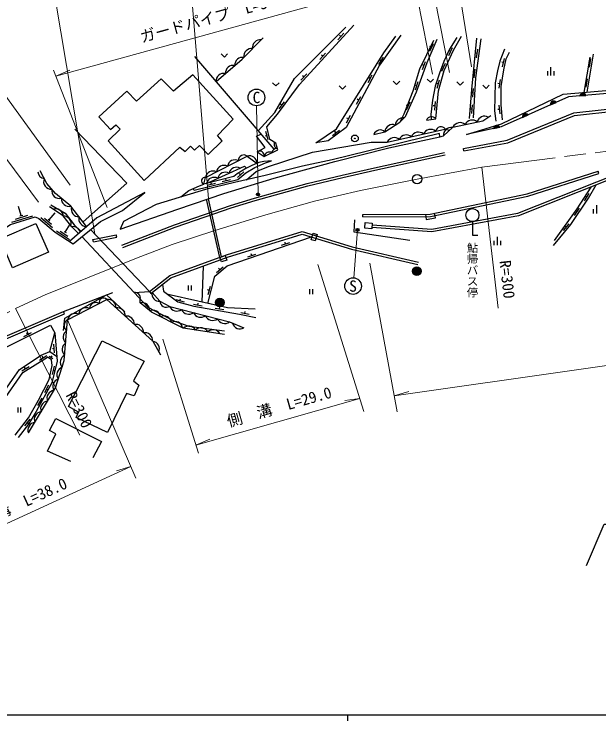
# Model space of a CAD drawing. Units: millimetres at full size, sheet at 1:1000; details may follow other scales. Extents: x 40000 to 680000, y 20000 to 380000.
# Drawn here: x 114062 to 208680, y 204000 to 318338 of the extents above; entities that cross this region are included whole.
import ezdxf
from ezdxf.enums import TextEntityAlignment as Align

# ---------------------------------------------------------------- set-up
doc = ezdxf.new("R2010")
doc.units = ezdxf.units.MM
doc.header["$LTSCALE"] = 1000
doc.linetypes.add('CHAIN', pattern=[18.5, 12, -1.5, 3.5, -1.5])
for name, color, linetype, lineweight in [('M-BGD', 7, 'Continuous', 25), ('M-BGD-EXST', 7, 'Continuous', 25), ('M-BMK', 2, 'CHAIN', 13), ('M-BMK-SRVR', 3, 'Continuous', 25), ('M-STR-HTXT', 7, 'Continuous', 13), ('M-TTL-BAND', 7, 'Continuous', 25)]:
    doc.layers.add(name, color=color, linetype=linetype, lineweight=lineweight)
doc.layers.add('M-BMK-HTXT', color=7, linetype='Continuous')
doc.styles.add('@ＭＳ ゴシック', font='')
doc.styles.add('ＭＳ ゴシック', font='')
doc.styles.get('@ＭＳ ゴシック').set_extended_font_data('@MS Gothic')
doc.styles.get('ＭＳ ゴシック').set_extended_font_data('MS Gothic')

msp = doc.modelspace()

# ---------------------------------------------------------------- hatches: boundary and pattern name
at = {"layer": 'M-BGD'}
for points in [[(205597, 305106, -0.82183), (206584, 305191)], [(200878, 303659, -0.82183), (201783, 304062)], [(196311, 301625, -0.82183), (197216, 302028)], [(191665, 299828, -0.82183), (192633, 300039)], [(169148, 298227, -0.41421), (169198, 298277, -0.41421)], [(179926, 276752, -1), (178526, 276752, -0.41421), (179226, 277452, -0.41421)], [(148027, 271684, -1), (146627, 271684, -0.41421), (147327, 272384, -0.41421)]]:
    msp.add_hatch(color=256, dxfattribs=at).paths.add_polyline_path(points)
at = {"layer": 'M-BGD-EXST'}
for points in [[(153750, 289288, -0.41421), (153650, 288949, -0.41421), (153311, 289049, -1)], [(169840, 283552, -0.41421), (169740, 283212, -0.41421), (169401, 283312, -1)]]:
    msp.add_hatch(color=256, dxfattribs=at).paths.add_polyline_path(points)

# ---------------------------------------------------------------- linework, layer by layer
at = {"layer": 'M-BGD'}
for p, q in [((166451, 314205), (167395, 315239)), ((166923, 314722), (166701, 314925)), ((181339, 312327), (181897, 313611)), ((181618, 312969), (181343, 313089)), ((184421, 311641), (184997, 312917)), ((184709, 312279), (184435, 312402)), ((188905, 311270), (189087, 312658)), ((143243, 311507), (156101, 296467)), ((163524, 311000), (164468, 312034)), ((163996, 311517), (163775, 311719)), ((173075, 310180), (173828, 311361)), ((188996, 311964), (188699, 312003)), ((193090, 309821), (193412, 311184)), ((207192, 311374), (206230, 305662)), ((206786, 305709), (207825, 311879)), ((207166, 309774), (207399, 311155)), ((173451, 310771), (173198, 310932)), ((180393, 310037), (180110, 310138)), ((180158, 309377), (180628, 310696)), ((183285, 309125), (183861, 310401)), ((183573, 309763), (183300, 309886)), ((193251, 310502), (192959, 310571)), ((207282, 310464), (206987, 310514)), ((188572, 308730), (188274, 308769)), ((188481, 308036), (188663, 309424)), ((200395, 308432), (200395, 309129)), ((200928, 308432), (200928, 309761)), ((201461, 308432), (201461, 309129)), ((160473, 307657), (161417, 308691)), ((160945, 308174), (160723, 308377)), ((171360, 307302), (172022, 308535)), ((171691, 307918), (171426, 308060)), ((182538, 306345), (182916, 307693)), ((192534, 306386), (192744, 307770)), ((206617, 306509), (206849, 307889)), ((179227, 306764), (178945, 306865)), ((178992, 306105), (179462, 307423)), ((182727, 307019), (182438, 307100)), ((192639, 307078), (192342, 307123)), ((206733, 307199), (206437, 307249)), ((188340, 305609), (188041, 305627)), ((188300, 304910), (188381, 306308)), ((156968, 303040), (157801, 304166)), ((169480, 303798), (170142, 305031)), ((169811, 304414), (169546, 304556)), ((177560, 302871), (178135, 304148)), ((182125, 302791), (182259, 304184)), ((205597, 305106), (206584, 305191)), ((157385, 303603), (157143, 303782)), ((177847, 303509), (177574, 303632)), ((182192, 303487), (181893, 303516)), ((188146, 302254), (188227, 303652)), ((192698, 302225), (192567, 303619)), ((200878, 303659), (201783, 304062)), ((167850, 300760), (168512, 301994)), ((188186, 302953), (187887, 302971)), ((192632, 302922), (192334, 302893)), ((196311, 301625), (197216, 302028)), ((168181, 301377), (167917, 301519)), ((180789, 301206), (182291, 301380)), ((191665, 299828), (192633, 300039)), ((154982, 298682), (154690, 298611)), ((155147, 298002), (154817, 299362)), ((165568, 298728), (166696, 299557)), ((166132, 299143), (165955, 299385)), ((186828, 296198), (186754, 296591)), ((150183, 291888), (151244, 292801)), ((208666, 292578), (208544, 292959)), ((147700, 291266), (149061, 291593)), ((148380, 291430), (148310, 291721)), ((150713, 292345), (150518, 292572)), ((145298, 290689), (146659, 291016)), ((145979, 290853), (145909, 291145)), ((206362, 288143), (207084, 289342)), ((147356, 278985), (145206, 288380)), ((147640, 279088), (145492, 288476)), ((206723, 288742), (206466, 288897)), ((115211, 285766), (114770, 287200)), ((208363, 286107), (208363, 287435)), ((119725, 285064), (120697, 286206)), ((170463, 285528), (170461, 285928)), ((204747, 285774), (205523, 286940)), ((205135, 286357), (204885, 286523)), ((207829, 286107), (207829, 286804)), ((113716, 284678), (117061, 285708)), ((114296, 285170), (116303, 285789)), ((114977, 285694), (115446, 285838)), ((118384, 285418), (120288, 283797)), ((118959, 285322), (120101, 284349)), ((119592, 285178), (119858, 284951)), ((188220, 284767), (188220, 282593)), ((122308, 283086), (123123, 284346)), ((202966, 283353), (203852, 284437)), ((203409, 283895), (203177, 284085)), ((120933, 283262), (123032, 281903)), ((121516, 283242), (122775, 282427)), ((122161, 283181), (122455, 282991)), ((126444, 283503), (135946, 273465)), ((126823, 281873), (130581, 282646)), ((130662, 282255), (130581, 282646)), ((188220, 282593), (189109, 282593)), ((133501, 273294), (125022, 282343)), ((126904, 281481), (126823, 281873)), ((126904, 281481), (130662, 282255)), ((157336, 280956), (158659, 281412)), ((157998, 281184), (157900, 281467)), ((191750, 280971), (191750, 281668)), ((192284, 280971), (192284, 282299)), ((192817, 280971), (192817, 281668)), ((151857, 279068), (153181, 279524)), ((152519, 279296), (152421, 279580)), ((144643, 277580), (144412, 271752)), ((146812, 276552), (147884, 277453)), ((147348, 277003), (147155, 277232)), ((142237, 274429), (142237, 273647)), ((142704, 274429), (142704, 273647)), ((122052, 270202), (130051, 273314)), ((133501, 273294), (135946, 273465)), ((135946, 273465), (136193, 273151)), ((145635, 273643), (145345, 273720)), ((145457, 272966), (145813, 274320)), ((161858, 273827), (161858, 273044)), ((162324, 273827), (162324, 273044)), ((140221, 272184), (141572, 271817)), ((140896, 272000), (140975, 272290)), ((143108, 271391), (144488, 271151)), ((143798, 271271), (143849, 271567)), ((122208, 269834), (122052, 270202)), ((146610, 270781), (147989, 270541)), ((147300, 270661), (147351, 270957)), ((150724, 270062), (152098, 269791)), ((151411, 269927), (151469, 270221)), ((115612, 266193), (116868, 266812)), ((116240, 266502), (116107, 266771)), ((120550, 264221), (120250, 264199)), ((120602, 263523), (120497, 264919)), ((118143, 262354), (119335, 263089)), ((119754, 262997), (120337, 262609)), ((119830, 263746), (120942, 263013)), ((120046, 262803), (120212, 263052)), ((118739, 262721), (118582, 262977)), ((115316, 260613), (116508, 261347)), ((115912, 260980), (115755, 261235)), ((120531, 261401), (120238, 260032)), ((120385, 260716), (120678, 260653)), ((119615, 258293), (118965, 257053)), ((119290, 257673), (119555, 257534)), ((118553, 256226), (117860, 255009)), ((118206, 255618), (118467, 255469)), ((114649, 254677), (114649, 253894)), ((115116, 254677), (115116, 253894)), ((116612, 252828), (115759, 251718)), ((116185, 252273), (116423, 252090))]:
    msp.add_line(p, q, dxfattribs=at)
for points in [[(153538, 299465), (156236, 302430), (159447, 307948), (167713, 316212)], [(154939, 300130), (156696, 302168), (160227, 306943), (169009, 316562)], [(146731, 307427), (150966, 311038), (154361, 314523)], [(164852, 297830), (162877, 297506), (166248, 299756), (172663, 310080), (173889, 312053), (175837, 314790)], [(176639, 314913), (173198, 310093), (167767, 299972), (164852, 297830)], [(185713, 314568), (184506, 312689), (183567, 310651), (182882, 308801), (182209, 306674), (181781, 304440), (181472, 302114), (181540, 301293)], [(182291, 301380), (182726, 305905), (183651, 309206), (185136, 312497), (186460, 314792)], [(188887, 314443), (188061, 306154), (187701, 301470)], [(172279, 298862), (174059, 299311), (176474, 300874), (177387, 301756), (179186, 305753), (180890, 310539), (182515, 314284)], [(181896, 314052), (179636, 309441), (178567, 305893), (177126, 302158), (176474, 300874)], [(188405, 301544), (188780, 308011), (189608, 314323)], [(193429, 312694), (192681, 310736), (192271, 309178), (191922, 307210), (191800, 302711), (192015, 301028)], [(193091, 301254), (192865, 303647), (192876, 306640), (193286, 309342), (193706, 311126), (194209, 312202)], [(147553, 311898), (148083, 311367), (148613, 311898)], [(180880, 307835), (181410, 307305), (181940, 307835)], [(155873, 307247), (156403, 306716), (156934, 307247)], [(166676, 306734), (167207, 306204), (167737, 306734)], [(175388, 307485), (175918, 306955), (176449, 307485)], [(185711, 307385), (186241, 306855), (186772, 307385)], [(187264, 298866), (192927, 300607), (202915, 305378), (219237, 306774)], [(189890, 306839), (190420, 306309), (190950, 306839)], [(242650, 306226), (232593, 305136), (218861, 306249), (203774, 304949), (192864, 300090), (187264, 298866)], [(186754, 296591), (193816, 297923), (204628, 302355), (218405, 303877), (232688, 302856), (243485, 303927)], [(186828, 296198), (193930, 297538), (204728, 301964), (218413, 303475), (232694, 302454), (243524, 303529)], [(182958, 298462), (183535, 298626), (185076, 300054), (189893, 301100), (191179, 301953)], [(125214, 284718), (132274, 290965), (123905, 299724)], [(153394, 296064), (154529, 295304), (156725, 296378), (156411, 297452), (155446, 298043), (154939, 300130)], [(307555, 291668), (287942, 298368), (274632, 300096), (272133, 300009), (267042, 299601), (249701, 296877), (226712, 294670), (214947, 293371), (195649, 285714), (181654, 283104), (171945, 283815)], [(307679, 292049), (288033, 298760), (274650, 300497), (272110, 300408), (266994, 299999), (249651, 297274), (226671, 295068), (214850, 293762), (195537, 286100), (181631, 283507), (171974, 284214)], [(174446, 297622), (183768, 299743), (184571, 299587)], [(182958, 298462), (182891, 299047), (165513, 294772), (160714, 293745), (154670, 292257), (149746, 291087), (145048, 289968), (137065, 287562), (131773, 284771), (131201, 283546)], [(131201, 283546), (140537, 286809), (148002, 289321), (156116, 291814), (165952, 294501), (174716, 296732), (182958, 298462)], [(153394, 296064), (154704, 296787), (153256, 298597), (153984, 298943)], [(151683, 291547), (153223, 292888), (155213, 293684), (162323, 296011), (171822, 297606), (174446, 297622)], [(131494, 280959), (140006, 284226), (144840, 285921), (149077, 287358), (152954, 288560), (161497, 290964), (167144, 292291), (172355, 293489), (183719, 295963)], [(131637, 280585), (140144, 283850), (144971, 285543), (149200, 286977), (153067, 288176), (161597, 290577), (167235, 291901), (172442, 293098), (183804, 295572)], [(141057, 288765), (142310, 289799), (144044, 290585), (144738, 290843), (145022, 291923), (151773, 295350), (153367, 294195)], [(142951, 290089), (143172, 289870), (150282, 291578), (151536, 292657), (153019, 293523), (154734, 294264), (155708, 294586)], [(155708, 294586), (154457, 294514), (153654, 294309), (152528, 293863), (151554, 293363), (150125, 292505), (149634, 292077), (144738, 290843)], [(125796, 283970), (123230, 287270), (120740, 289316), (119337, 290959), (118264, 292966)], [(145188, 290956), (151337, 293718), (151637, 293405)], [(170461, 285928), (181376, 285986), (197059, 289276), (208544, 292959)], [(170463, 285528), (181418, 285586), (197161, 288889), (208666, 292578)], [(201363, 280918), (204120, 284290), (206980, 288587), (208266, 290720)], [(112585, 275628), (111728, 277350), (110707, 280245), (110412, 282388), (113485, 284292), (117468, 285520), (118060, 285300), (120685, 283065), (123597, 281180), (128012, 284782), (131597, 286570), (135219, 289474), (127442, 285401), (123019, 281554)], [(207358, 290360), (205098, 286830), (201451, 281694)], [(124499, 282842), (123373, 283942), (122021, 285683), (119794, 287141)], [(119997, 287504), (122322, 286133), (123762, 284244), (124888, 283180)], [(180611, 285982), (180714, 285094), (182261, 285390), (182103, 286139)], [(169163, 285084), (169020, 283144), (178111, 281790)], [(135946, 273465), (139245, 276056), (148450, 279380), (160643, 283183), (168777, 280688), (179498, 278219)], [(136193, 273151), (139441, 275702), (148577, 279001), (160644, 282764), (168674, 280301), (179408, 277829)], [(145391, 271535), (146549, 275940), (148533, 277606), (162158, 282300)], [(138055, 274613), (138228, 273526), (140532, 271788), (143137, 271082), (150547, 269791), (153189, 269270)], [(133501, 273294), (135689, 270903), (140001, 268690), (142307, 267856), (148089, 267089)], [(136378, 273295), (137651, 271914), (139235, 271055), (148890, 268558), (151244, 267570)], [(116383, 250583), (120743, 257868), (122177, 262276), (122720, 268870), (129060, 272166), (136485, 265403), (137729, 263192)], [(122061, 267135), (122283, 269168), (129001, 272906), (131993, 270169)], [(148127, 266526), (141438, 267523), (136265, 270121), (134474, 271629), (134466, 272240)], [(153090, 270585), (148562, 270833), (138985, 272955)], [(87629, 253559), (90478, 255295), (98168, 259379), (103612, 262068), (111842, 265870), (122052, 270202)], [(87812, 253202), (90676, 254947), (98351, 259023), (103785, 261707), (112004, 265504), (122208, 269834)], [(91495, 246024), (94840, 247847), (97718, 250005), (100781, 253090), (103175, 255812), (106713, 261471), (119960, 268002)], [(119960, 268002), (120656, 266796), (121004, 262179), (120146, 258670), (117639, 254077), (116384, 252024), (114736, 249843)], [(105209, 248438), (109739, 253462), (113777, 259213), (114913, 260829), (118438, 263154), (119830, 263746), (120656, 266796)], [(106453, 248134), (109934, 252381), (112162, 255626), (115483, 260364), (119475, 262823)], [(114226, 250218), (116385, 253024), (118009, 255878), (119754, 259204), (120241, 261477), (120102, 262405), (119475, 262823)], [(123216, 245940), (119442, 247653), (120786, 250428), (119767, 250970), (120808, 252899), (128205, 249170), (126795, 246547)], [(206702, 229119), (209511, 235837), (222011, 235837), (222011, 236837), (222261, 236837), (222261, 235837), (262596, 235837)]]:
    msp.add_lwpolyline(points, dxfattribs=at)
for points in [[(129260, 297862), (135085, 291417), (140889, 296831), (141720, 296141), (142617, 296953), (143260, 296320), (144082, 297090), (145453, 295604), (147714, 297853), (146956, 298704), (149531, 301319), (142972, 308502), (139851, 305856), (137870, 307872), (133850, 304261), (132315, 305850), (127780, 301734), (129649, 299647), (130531, 300409), (131201, 299711)], [(111793, 281977), (117571, 284484), (119600, 279808), (113823, 277301)], [(170880, 284610), (171997, 284528), (171931, 283630), (170814, 283712)], [(162471, 282886), (163080, 282699), (162760, 281656), (162151, 281843)], [(147356, 278985), (148226, 279299), (148494, 278555), (147624, 278241)], [(128283, 265475), (135090, 262216), (133374, 259014), (134213, 258289), (133505, 256560), (132223, 256981), (129162, 250649), (124085, 253055), (124478, 253928), (122861, 254861)]]:
    msp.add_lwpolyline(points, close=True, dxfattribs=at)
for centre, radius in [((169198, 298227), 550), ((169198, 298227), 50), ((188220, 285817), 1050), ((179226, 276752), 700), ((147327, 271684), 700)]:
    msp.add_circle(centre, radius, dxfattribs=at)
for centre, radius, start, end in [((153881, 312955), 1250, 82.61338, 188.87359), ((152485, 311522), 1250, 82.61338, 188.87359), ((151022, 310100), 1250, 79.50183, 183.57746), ((149500, 308803), 1250, 77.31725, 183.57746), ((147978, 307505), 1250, 77.31725, 183.57746), ((206099, 305051), 505, 16.09506, 173.75325), ((201370, 303771), 505, 35.17938, 192.83757), ((196803, 301737), 505, 35.17938, 192.83757), ((176985, 300311), 1250, 81.4327, 176.03929), ((181592, 300838), 884, 37.79233, 155.42894), ((186212, 299534), 1250, 49.12002, 155.38022), ((188166, 299958), 1250, 49.12002, 155.38022), ((190192, 300580), 1250, 62.1867, 165.0379), ((173311, 298525), 1085, 46.40033, 161.8948), ((175306, 299225), 1250, 69.77909, 176.03929), ((181438, 298444), 1250, 49.69116, 155.95136), ((183120, 299215), 892, 35.08946, 168.20775), ((184778, 298756), 1250, 79.69962, 185.95982), ((192170, 299838), 505, 23.49352, 181.15171), ((177538, 297556), 1250, 49.69116, 155.95136), ((179488, 298000), 1250, 49.69116, 155.95136), ((156812, 297285), 687, 154.10979, 255.33064), ((175588, 297113), 1250, 49.69116, 155.95136), ((153812, 295461), 734, 347.65814, 124.70376), ((156583, 295796), 826, 84.98503, 171.05013), ((151218, 294708), 849, 49.15144, 184.68234), ((152148, 294191), 1218, 0.19885, 107.94681), ((155348, 295192), 826, 59.92036, 171.05013), ((148036, 292612), 1250, 63.78679, 170.04699), ((149820, 293518), 1250, 63.78679, 170.04699), ((119119, 292958), 1250, 185.92395, 261.24664), ((146253, 291707), 1250, 63.78679, 170.04699), ((148232, 291501), 1250, 61.05372, 167.31393), ((150056, 292321), 1250, 61.05372, 167.31393), ((120082, 291241), 1250, 157.33459, 273.64512), ((144931, 291369), 561, 80.7091, 249.83712), ((146407, 290682), 1250, 61.05372, 167.31393), ((121388, 289755), 1250, 168.96851, 283.71374), ((122933, 288485), 1250, 177.45354, 283.71374), ((124546, 286799), 1250, 164.73946, 270.99966), ((120774, 285603), 1250, 3.65553, 109.91573), ((122043, 284433), 1250, 344.71253, 90.97273), ((125774, 285220), 1250, 164.73946, 270.99966), ((123564, 282707), 1250, 16.85411, 98.78987), ((133604, 272420), 880, 348.2034, 96.70323), ((137480, 273039), 1138, 167.258, 278.67312), ((128525, 271672), 728, 42.71557, 192.23574), ((129294, 270939), 1250, 354.54041, 100.80061), ((127267, 270682), 998, 56.86588, 178.08542), ((134756, 270412), 1250, 356.756, 103.0162), ((138687, 271959), 1037, 182.47346, 300.14264), ((140364, 271538), 1250, 202.36729, 308.6275), ((123954, 268666), 1250, 64.34555, 170.60576), ((125728, 269589), 1250, 64.34555, 170.60576), ((130772, 269592), 1250, 354.54041, 100.80061), ((136507, 269196), 1250, 8.37, 113.72471), ((142300, 271037), 1250, 202.36729, 308.6275), ((144237, 270536), 1250, 202.36729, 308.6275), ((123138, 267962), 1000, 114.7154, 235.85853), ((132251, 268245), 1250, 354.54041, 100.80061), ((138301, 268259), 1250, 10.20685, 116.46706), ((146173, 270035), 1250, 202.36729, 308.6275), ((148109, 269534), 1250, 202.36729, 308.6275), ((133730, 266898), 1250, 354.54041, 100.80061), ((140088, 267362), 1250, 10.20685, 116.46706), ((142316, 266634), 1250, 28.39096, 134.65116), ((144294, 266339), 1250, 28.39096, 134.65116), ((150612, 268648), 1250, 194.10053, 300.36074), ((123243, 266076), 1250, 122.15687, 228.41707), ((135208, 265551), 1250, 354.54041, 100.80061), ((146272, 266044), 1250, 28.39096, 134.65116), ((136322, 264164), 1250, 336.2382, 82.4984), ((123078, 264082), 1250, 122.15687, 228.41707), ((122763, 262020), 1239, 114.50431, 221.08523), ((122232, 260023), 1250, 108.85073, 215.11094), ((121593, 258088), 1275, 107.50435, 210.16683), ((120621, 256204), 1250, 95.97054, 202.23075), ((119594, 254488), 1250, 95.97054, 202.23075), ((118567, 252772), 1250, 95.97054, 202.23075), ((117540, 251056), 1250, 95.97054, 202.23075)]:
    msp.add_arc(centre, radius, start, end, dxfattribs=at)
at = {"layer": 'M-BGD-EXST'}
for centre, radius in [((153275, 304859), 1350), ((153530, 289169), 250), ((169620, 283432), 250), ((168903, 274345), 1350)]:
    msp.add_circle(centre, radius, dxfattribs=at)
at = {"layer": 'M-BMK'}
msp.add_lwpolyline([(86164, 256414), (114301, 270690), (119092, 272899), (125912, 275684), (133837, 278852), (139624, 281053), (146549, 283360), (154783, 285860), (162648, 288058), (170112, 289827), (179264, 291643), (189721, 293606), (273274, 304129), (277771, 304448), (281911, 304825), (286268, 304713), (291532, 304152), (296658, 302850)], dxfattribs=at)
at = {"layer": 'M-BMK-SRVR'}
msp.add_circle((179264, 291643), 750, dxfattribs=at)
at = {"layer": 'M-STR-HTXT'}
for p, q in [((145492, 288476), (141657, 334773)), ((184525, 308895), (181085, 326173)), ((188068, 309839), (185384, 326444)), ((178493, 325351), (181758, 308637)), ((127125, 282783), (120096, 324575)), ((120822, 308321), (178704, 324273)), ((129133, 287055), (120443, 309290)), ((120822, 308321), (123075, 309296)), ((123105, 290693), (111851, 306228)), ((106434, 303434), (117994, 287904)), ((153530, 289169), (153297, 303509)), ((189721, 293606), (192398, 270752)), ((169620, 283432), (169009, 275691)), ((176066, 253975), (171606, 278030)), ((170638, 254075), (163221, 277839)), ((114301, 270690), (124698, 250218)), ((122720, 268870), (133780, 243242)), ((143876, 247291), (138120, 265762)), ((175582, 256587), (177941, 257268)), ((169988, 256158), (143475, 248577)), ((169988, 256158), (167556, 255818)), ((143475, 248577), (145718, 249574)), ((132955, 245152), (99742, 229938)), ((132955, 245152), (130603, 244450))]:
    msp.add_line(p, q, dxfattribs=at)
msp.add_lwpolyline([(564652, 240230), (471965, 253098), (461704, 254491), (454896, 254601), (444270, 253882), (364300, 243313), (354791, 242972), (344485, 243560), (335608, 245004), (294959, 265178), (289397, 267163), (279933, 267901), (265186, 268034), (234968, 265048), (175582, 256587)], dxfattribs=at)
at = {"layer": 'M-TTL-BAND'}
for p, q in [((40000, 205000), (579000, 205000)), ((168000, 205000), (168000, 204000))]:
    msp.add_line(p, q, dxfattribs=at)

# ---------------------------------------------------------------- texts
at = {"layer": 'M-BGD-EXST', "style": 'ＭＳ ゴシック'}
for s, p in [('C', (153275, 304859)), ('S', (168903, 274345))]:
    msp.add_text(s, height=1833, dxfattribs=at).set_placement(p, align=Align.MIDDLE_CENTER)
at = {"layer": 'M-BMK-HTXT', "style": '@ＭＳ ゴシック'}
msp.add_text('鮎帰バス停', height=1320, rotation=270, dxfattribs=at).set_placement((188193, 281438), align=Align.MIDDLE_LEFT)
at = {"layer": 'M-STR-HTXT', "style": 'ＭＳ ゴシック'}
for s, rotation, p in [('ガードパイプ\u3000L=54.0', 15.408, (146918, 316499)), ('R=300', 276.681, (192402, 275250)), ('R=300', 296.923, (123265, 253678)), ('側\u3000溝\u3000L=29.0', 15.956, (157358, 253403)), ('側\u3000溝\u3000L=38.0', 24.61, (115126, 237595))]:
    msp.add_text(s, height=1833, rotation=rotation, dxfattribs=at).set_placement(p, align=Align.BOTTOM_CENTER)

doc.saveas('drawing.dxf')
